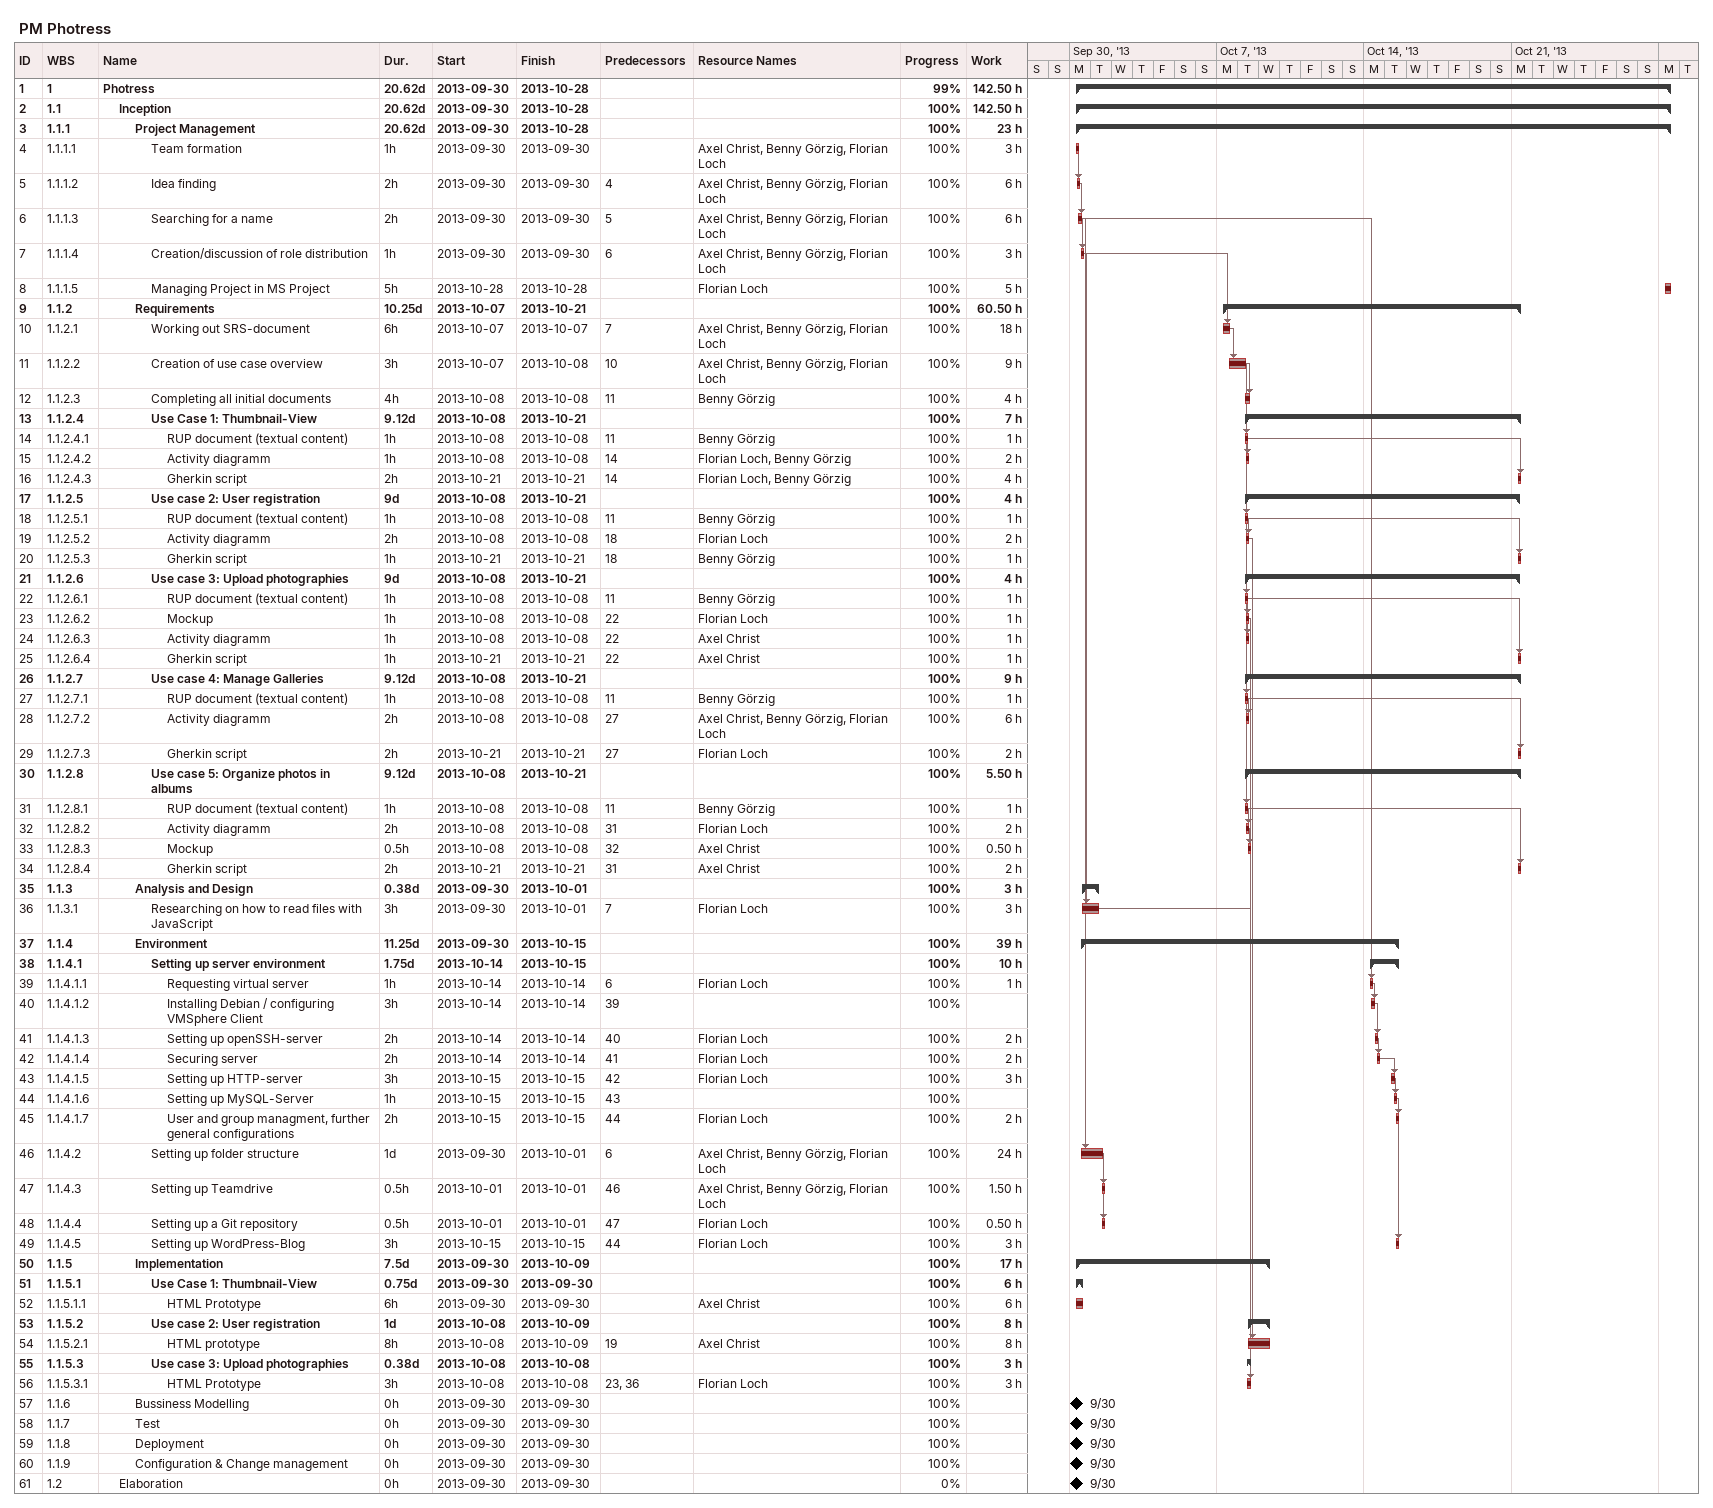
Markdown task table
PM Photress

| ID | WBS | Task | Duration | Start | Finish | Predecessors | Resources | % complete | Work (h) |
|---|---|---|---|---|---|---|---|---|---|
| 1 | 1 | **Photress** | 20.62d | 2013-09-30 | 2013-10-28 |  |  | 99 | 142.50 |
| 2 | 1.1 | **Inception** | 20.62d | 2013-09-30 | 2013-10-28 |  |  | 100 | 142.50 |
| 3 | 1.1.1 | **Project Management** | 20.62d | 2013-09-30 | 2013-10-28 |  |  | 100 | 23 |
| 4 | 1.1.1.1 | Team formation | 1h | 2013-09-30 | 2013-09-30 |  | Axel Christ, Benny Görzig, Florian Loch | 100 | 3 |
| 5 | 1.1.1.2 | Idea finding | 2h | 2013-09-30 | 2013-09-30 | 4 | Axel Christ, Benny Görzig, Florian Loch | 100 | 6 |
| 6 | 1.1.1.3 | Searching for a name | 2h | 2013-09-30 | 2013-09-30 | 5 | Axel Christ, Benny Görzig, Florian Loch | 100 | 6 |
| 7 | 1.1.1.4 | Creation/discussion of role distribution | 1h | 2013-09-30 | 2013-09-30 | 6 | Axel Christ, Benny Görzig, Florian Loch | 100 | 3 |
| 8 | 1.1.1.5 | Managing Project in MS Project | 5h | 2013-10-28 | 2013-10-28 |  | Florian Loch | 100 | 5 |
| 9 | 1.1.2 | **Requirements** | 10.25d | 2013-10-07 | 2013-10-21 |  |  | 100 | 60.50 |
| 10 | 1.1.2.1 | Working out SRS-document | 6h | 2013-10-07 | 2013-10-07 | 7 | Axel Christ, Benny Görzig, Florian Loch | 100 | 18 |
| 11 | 1.1.2.2 | Creation of use case overview | 3h | 2013-10-07 | 2013-10-08 | 10 | Axel Christ, Benny Görzig, Florian Loch | 100 | 9 |
| 12 | 1.1.2.3 | Completing all initial documents | 4h | 2013-10-08 | 2013-10-08 | 11 | Benny Görzig | 100 | 4 |
| 13 | 1.1.2.4 | **Use Case 1: Thumbnail-View** | 9.12d | 2013-10-08 | 2013-10-21 |  |  | 100 | 7 |
| 14 | 1.1.2.4.1 | RUP document (textual content) | 1h | 2013-10-08 | 2013-10-08 | 11 | Benny Görzig | 100 | 1 |
| 15 | 1.1.2.4.2 | Activity diagramm | 1h | 2013-10-08 | 2013-10-08 | 14 | Florian Loch, Benny Görzig | 100 | 2 |
| 16 | 1.1.2.4.3 | Gherkin script | 2h | 2013-10-21 | 2013-10-21 | 14 | Florian Loch, Benny Görzig | 100 | 4 |
| 17 | 1.1.2.5 | **Use case 2: User registration** | 9d | 2013-10-08 | 2013-10-21 |  |  | 100 | 4 |
| 18 | 1.1.2.5.1 | RUP document (textual content) | 1h | 2013-10-08 | 2013-10-08 | 11 | Benny Görzig | 100 | 1 |
| 19 | 1.1.2.5.2 | Activity diagramm | 2h | 2013-10-08 | 2013-10-08 | 18 | Florian Loch | 100 | 2 |
| 20 | 1.1.2.5.3 | Gherkin script | 1h | 2013-10-21 | 2013-10-21 | 18 | Benny Görzig | 100 | 1 |
| 21 | 1.1.2.6 | **Use case 3: Upload photographies** | 9d | 2013-10-08 | 2013-10-21 |  |  | 100 | 4 |
| 22 | 1.1.2.6.1 | RUP document (textual content) | 1h | 2013-10-08 | 2013-10-08 | 11 | Benny Görzig | 100 | 1 |
| 23 | 1.1.2.6.2 | Mockup | 1h | 2013-10-08 | 2013-10-08 | 22 | Florian Loch | 100 | 1 |
| 24 | 1.1.2.6.3 | Activity diagramm | 1h | 2013-10-08 | 2013-10-08 | 22 | Axel Christ | 100 | 1 |
| 25 | 1.1.2.6.4 | Gherkin script | 1h | 2013-10-21 | 2013-10-21 | 22 | Axel Christ | 100 | 1 |
| 26 | 1.1.2.7 | **Use case 4: Manage Galleries** | 9.12d | 2013-10-08 | 2013-10-21 |  |  | 100 | 9 |
| 27 | 1.1.2.7.1 | RUP document (textual content) | 1h | 2013-10-08 | 2013-10-08 | 11 | Benny Görzig | 100 | 1 |
| 28 | 1.1.2.7.2 | Activity diagramm | 2h | 2013-10-08 | 2013-10-08 | 27 | Axel Christ, Benny Görzig, Florian Loch | 100 | 6 |
| 29 | 1.1.2.7.3 | Gherkin script | 2h | 2013-10-21 | 2013-10-21 | 27 | Florian Loch | 100 | 2 |
| 30 | 1.1.2.8 | **Use case 5: Organize photos in albums** | 9.12d | 2013-10-08 | 2013-10-21 |  |  | 100 | 5.50 |
| 31 | 1.1.2.8.1 | RUP document (textual content) | 1h | 2013-10-08 | 2013-10-08 | 11 | Benny Görzig | 100 | 1 |
| 32 | 1.1.2.8.2 | Activity diagramm | 2h | 2013-10-08 | 2013-10-08 | 31 | Florian Loch | 100 | 2 |
| 33 | 1.1.2.8.3 | Mockup | 0.5h | 2013-10-08 | 2013-10-08 | 32 | Axel Christ | 100 | 0.50 |
| 34 | 1.1.2.8.4 | Gherkin script | 2h | 2013-10-21 | 2013-10-21 | 31 | Axel Christ | 100 | 2 |
| 35 | 1.1.3 | **Analysis and Design** | 0.38d | 2013-09-30 | 2013-10-01 |  |  | 100 | 3 |
| 36 | 1.1.3.1 | Researching on how to read files with JavaScript | 3h | 2013-09-30 | 2013-10-01 | 7 | Florian Loch | 100 | 3 |
| 37 | 1.1.4 | **Environment** | 11.25d | 2013-09-30 | 2013-10-15 |  |  | 100 | 39 |
| 38 | 1.1.4.1 | **Setting up server environment** | 1.75d | 2013-10-14 | 2013-10-15 |  |  | 100 | 10 |
| 39 | 1.1.4.1.1 | Requesting virtual server | 1h | 2013-10-14 | 2013-10-14 | 6 | Florian Loch | 100 | 1 |
| 40 | 1.1.4.1.2 | Installing Debian / configuring VMSphere Client | 3h | 2013-10-14 | 2013-10-14 | 39 |  | 100 |  |
| 41 | 1.1.4.1.3 | Setting up openSSH-server | 2h | 2013-10-14 | 2013-10-14 | 40 | Florian Loch | 100 | 2 |
| 42 | 1.1.4.1.4 | Securing server | 2h | 2013-10-14 | 2013-10-14 | 41 | Florian Loch | 100 | 2 |
| 43 | 1.1.4.1.5 | Setting up HTTP-server | 3h | 2013-10-15 | 2013-10-15 | 42 | Florian Loch | 100 | 3 |
| 44 | 1.1.4.1.6 | Setting up MySQL-Server | 1h | 2013-10-15 | 2013-10-15 | 43 |  | 100 |  |
| 45 | 1.1.4.1.7 | User and group managment, further general configurations | 2h | 2013-10-15 | 2013-10-15 | 44 | Florian Loch | 100 | 2 |
| 46 | 1.1.4.2 | Setting up folder structure | 1d | 2013-09-30 | 2013-10-01 | 6 | Axel Christ, Benny Görzig, Florian Loch | 100 | 24 |
| 47 | 1.1.4.3 | Setting up Teamdrive | 0.5h | 2013-10-01 | 2013-10-01 | 46 | Axel Christ, Benny Görzig, Florian Loch | 100 | 1.50 |
| 48 | 1.1.4.4 | Setting up a Git repository | 0.5h | 2013-10-01 | 2013-10-01 | 47 | Florian Loch | 100 | 0.50 |
| 49 | 1.1.4.5 | Setting up WordPress-Blog | 3h | 2013-10-15 | 2013-10-15 | 44 | Florian Loch | 100 | 3 |
| 50 | 1.1.5 | **Implementation** | 7.5d | 2013-09-30 | 2013-10-09 |  |  | 100 | 17 |
| 51 | 1.1.5.1 | **Use Case 1: Thumbnail-View** | 0.75d | 2013-09-30 | 2013-09-30 |  |  | 100 | 6 |
| 52 | 1.1.5.1.1 | HTML Prototype | 6h | 2013-09-30 | 2013-09-30 |  | Axel Christ | 100 | 6 |
| 53 | 1.1.5.2 | **Use case 2: User registration** | 1d | 2013-10-08 | 2013-10-09 |  |  | 100 | 8 |
| 54 | 1.1.5.2.1 | HTML prototype | 8h | 2013-10-08 | 2013-10-09 | 19 | Axel Christ | 100 | 8 |
| 55 | 1.1.5.3 | **Use case 3: Upload photographies** | 0.38d | 2013-10-08 | 2013-10-08 |  |  | 100 | 3 |
| 56 | 1.1.5.3.1 | HTML Prototype | 3h | 2013-10-08 | 2013-10-08 | 23, 36 | Florian Loch | 100 | 3 |
| 57 | 1.1.6 | Bussiness Modelling | 0h | 2013-09-30 | 2013-09-30 |  |  | 100 |  |
| 58 | 1.1.7 | Test | 0h | 2013-09-30 | 2013-09-30 |  |  | 100 |  |
| 59 | 1.1.8 | Deployment | 0h | 2013-09-30 | 2013-09-30 |  |  | 100 |  |
| 60 | 1.1.9 | Configuration & Change management | 0h | 2013-09-30 | 2013-09-30 |  |  | 100 |  |
| 61 | 1.2 | Elaboration | 0h | 2013-09-30 | 2013-09-30 |  |  | 0 |  |
